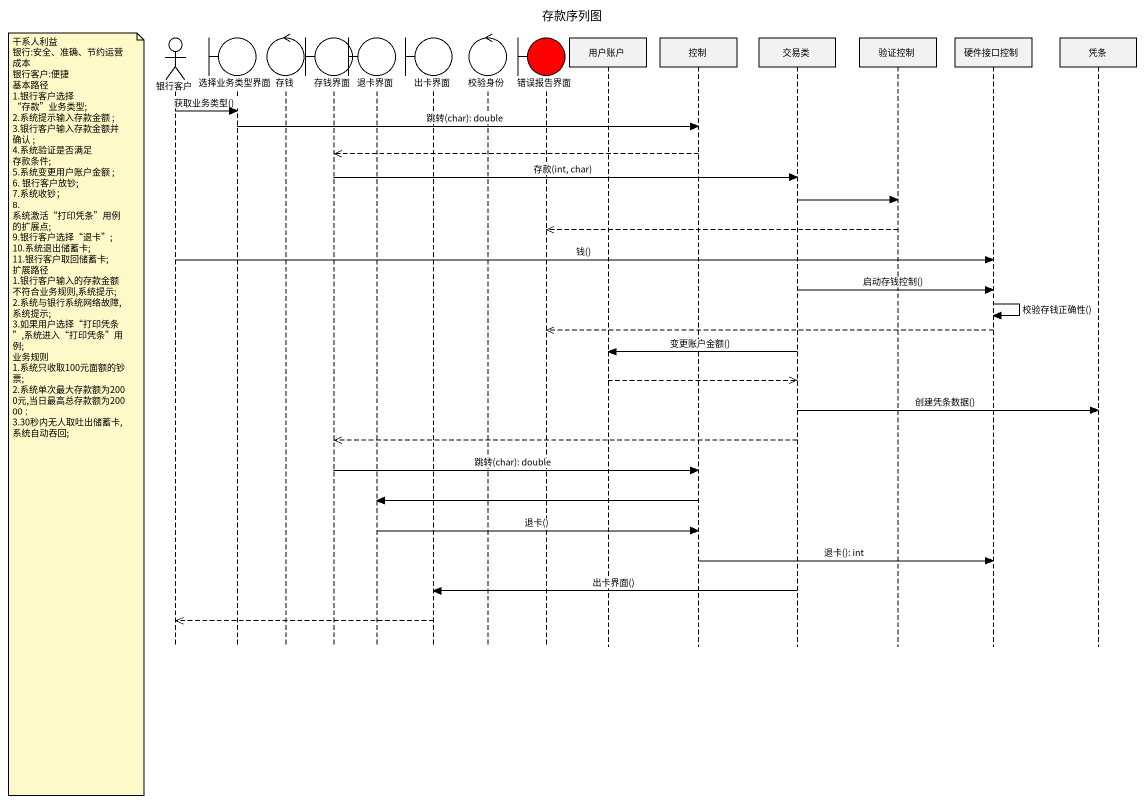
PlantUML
@startuml
title 存款序列图
hide footbox
actor 银行客户
boundary 选择业务类型界面
control 存钱
boundary 存钱界面
boundary 退卡界面
boundary 出卡界面
control 校验身份
boundary 错误报告界面 #FF0000
participant 用户账户
participant 控制
participant 交易类
participant 验证控制
participant 硬件接口控制
participant 凭条

银行客户 -> 选择业务类型界面 : 获取业务类型()
选择业务类型界面 -> 控制 : 跳转(char): double
控制 -->> 存钱界面
存钱界面 -> 交易类 : 存款(int, char)
交易类 -> 验证控制
验证控制 -->> 错误报告界面
银行客户 -> 硬件接口控制 : 钱()
交易类 -> 硬件接口控制 : 启动存钱控制()
硬件接口控制 -> 硬件接口控制 : 校验存钱正确性()
硬件接口控制 -->> 错误报告界面
交易类 -> 用户账户 : 变更账户金额()
用户账户 -->> 交易类
交易类 -> 凭条 : 创建凭条数据()
note left of 银行客户
  干系人利益
  银行:安全、准确、节约运营成本
  银行客户:便捷
  基本路径
  1.银行客户选择 “存款”业务类型;
  2.系统提示输入存款金额 ;
  3.银行客户输入存款金额并确认 ;
  4.系统验证是否满足 存款条件;
  5.系统变更用户账户金额 ;
  6. 银行客户放钞;
  7.系统收钞；
  8. 系统激活“打印凭条”用例的扩展点;
  9.银行客户选择“退卡”;
  10.系统退出储蓄卡;
  11.银行客户取回储蓄卡;
  扩展路径
  1.银行客户输入的存款金额不符合业务规则,系统提示;
  2.系统与银行系统网络故障,系统提示;
  3.如果用户选择“打印凭条”,系统进入“打印凭条”用例;
  业务规则
  1.系统只收取100元面额的钞票;
  2.系统单次最大存款额为2000元,当日最高总存款额为20000 ;
  3.30秒内无人取吐出储蓄卡,系统自动吞回;
end note
交易类 -->> 存钱界面
存钱界面 -> 控制 : 跳转(char): double
控制 -> 退卡界面
退卡界面 -> 控制 : 退卡()
控制 -> 硬件接口控制 : 退卡(): int
交易类 -> 出卡界面 : 出卡界面()
出卡界面 -->> 银行客户
@enduml
